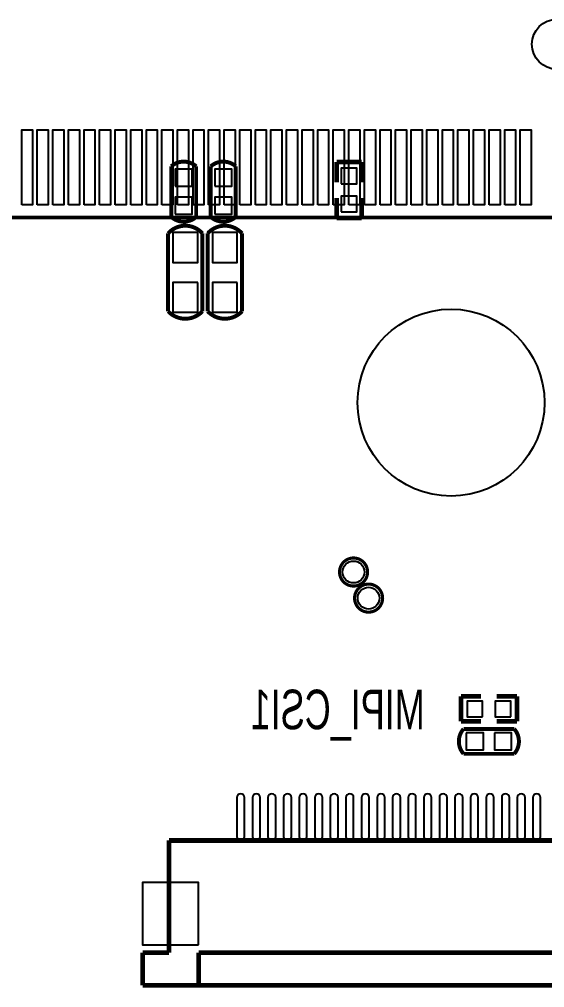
# Model space of a CAD drawing. Extents: x -118 to 7078, y 0 to 4366.
# Drawn here: x 4404 to 5067, y 1796 to 3019 of the extents above; entities that cross this region are included whole.
import ezdxf

# ---------------------------------------------------------------- set-up
doc = ezdxf.new("R2010")
doc.units = 0
doc.header["$MEASUREMENT"] = 0
for name, color, linetype in [('BG_SILKSCREEN_BOTTOM', 141, 'CONTINUOUS'), ('PG_SILKSCREEN_BOTTOM', 85, 'CONTINUOUS'), ('PG_SILKSCREEN_TOP', 85, 'CONTINUOUS'), ('PIN_BOTTOM', 5, 'CONTINUOUS'), ('PIN_TOP', 92, 'CONTINUOUS')]:
    doc.layers.add(name, color=color, linetype=linetype)

msp = doc.modelspace()

# ---------------------------------------------------------------- linework, layer by layer
at = {"layer": 'PG_SILKSCREEN_BOTTOM'}
for points in [[(4595.652, 2811.439, 5, 5, 0), (4595.652, 2833.6, 5, 5, -0.37791), (4627.148, 2833.6, 5, 5, 0)], [(4645.652, 2811.439, 5, 5, 0), (4645.652, 2833.6, 5, 5, -0.37791), (4677.148, 2833.6, 5, 5, 0)], [(4804.652, 2839.029, 5.909, 5.909, 0), (4804.652, 2813.439, 5.909, 5.909, 0)], [(4836.148, 2839.029, 5.909, 5.909, 0), (4804.652, 2839.029, 5.909, 5.909, 0)], [(4836.148, 2813.439, 5.909, 5.909, 0), (4836.148, 2839.029, 5.909, 5.909, 0)], [(4627.148, 2833.6, 5, 5, 0), (4627.148, 2811.439, 5, 5, 0)], [(4677.148, 2833.6, 5, 5, 0), (4677.148, 2811.439, 5, 5, 0)], [(4627.148, 2811.439, 5, 5, 0), (4627.148, 2769.6, 5, 5, -0.37791), (4595.652, 2769.6, 5, 5, 0)], [(4595.652, 2769.6, 5, 5, 0), (4595.652, 2811.439, 5, 5, 0)], [(4677.148, 2811.439, 5, 5, 0), (4677.148, 2769.6, 5, 5, -0.37791), (4645.652, 2769.6, 5, 5, 0)], [(4645.652, 2769.6, 5, 5, 0), (4645.652, 2811.439, 5, 5, 0)], [(4804.652, 2768.171, 5.909, 5.909, 0), (4804.652, 2793.761, 5.909, 5.909, 0)], [(4836.148, 2793.761, 5.909, 5.909, 0), (4836.148, 2768.171, 5.909, 5.909, 0)], [(4836.148, 2768.171, 5.909, 5.909, 0), (4804.652, 2768.171, 5.909, 5.909, 0)], [(4591.75, 2650.391, 5, 5, 0), (4591.75, 2748.809, 5, 5, -0.450474), (4635.05, 2748.809, 5, 5, 0)], [(4641.75, 2650.391, 5, 5, 0), (4641.75, 2748.809, 5, 5, -0.450474), (4685.05, 2748.809, 5, 5, 0)], [(4635.05, 2748.809, 5, 5, 0), (4635.05, 2650.391, 5, 5, 0)], [(4685.05, 2748.809, 5, 5, 0), (4685.05, 2650.391, 5, 5, 0)], [(4635.05, 2650.391, 5, 5, -0.432734), (4591.75, 2650.391, 5, 5, 0)], [(4685.05, 2650.391, 5, 5, -0.432734), (4641.75, 2650.391, 5, 5, 0)], [(4843.72, 2321, 3.941, 3.941, 1), (4808.28, 2321, 3.941, 3.941, 1), (4843.72, 2321, 3.941, 3.941, 0)], [(4862.72, 2288, 3.941, 3.941, 1), (4827.28, 2288, 3.941, 3.941, 1), (4862.72, 2288, 3.941, 3.941, 0)], [(4961.571, 2163.748, 5.909, 5.909, 0), (4961.571, 2132.252, 5.909, 5.909, 0)], [(4987.161, 2163.748, 5.909, 5.909, 0), (4961.571, 2163.748, 5.909, 5.909, 0)], [(5006.839, 2163.748, 5.909, 5.909, 0), (5032.429, 2163.748, 5.909, 5.909, 0)], [(5032.429, 2163.748, 5.909, 5.909, 0), (5032.429, 2132.252, 5.909, 5.909, 0)], [(4961.571, 2132.252, 5.909, 5.909, 0), (4987.161, 2132.252, 5.909, 5.909, 0)], [(5032.429, 2132.252, 5.909, 5.909, 0), (5006.839, 2132.252, 5.909, 5.909, 0)], [(5006.839, 2091.252, 5, 5, 0), (4965, 2091.252, 5, 5, -0.37791), (4965, 2122.748, 5, 5, 0)], [(4965, 2122.748, 5, 5, 0), (5006.839, 2122.748, 5, 5, 0)], [(5006.839, 2122.748, 5, 5, 0), (5029, 2122.748, 5, 5, -0.37791), (5029, 2091.252, 5, 5, 0)], [(5029, 2091.252, 5, 5, 0), (5006.839, 2091.252, 5, 5, 0)], [(4592.871, 1981.768, 6, 6, 0), (4592.871, 1840.04, 6, 6, 0)], [(5226.729, 1981.768, 6, 6, 0), (4592.871, 1981.768, 6, 6, 0)], [(4559.41, 1840.04, 6, 6, 0), (4559.41, 1798.859, 6, 6, 0)], [(4592.871, 1840.04, 6, 6, 0), (4559.41, 1840.04, 6, 6, 0)], [(4630.269, 1840.04, 6, 6, 0), (4630.269, 1798.866, 6, 6, 0)], [(5189.331, 1840.04, 6, 6, 0), (4630.269, 1840.04, 6, 6, 0)], [(4559.41, 1798.859, 6, 6, 0), (5260.19, 1798.859, 6, 6, 0)]]:
    msp.add_lwpolyline(points, format="xyseb", dxfattribs=at)
at = {"layer": 'PG_SILKSCREEN_TOP'}
msp.add_lwpolyline([(5278.849, 2768.931, 5, 5, 0), (1654.688, 2768.931, 5, 5, 0)], format="xyseb", dxfattribs=at)
at = {"layer": 'PIN_BOTTOM'}
for points in [[(4600.575, 2808.495), (4622.225, 2808.495), (4622.225, 2830.145), (4600.575, 2830.145)], [(4650.575, 2808.495), (4672.225, 2808.495), (4672.225, 2830.145), (4650.575, 2830.145)], [(4810.5595, 2811.4795), (4830.2405, 2811.4795), (4830.2405, 2831.1605), (4810.5595, 2831.1605)], [(4600.575, 2773.055), (4622.225, 2773.055), (4622.225, 2794.705), (4600.575, 2794.705)], [(4650.575, 2773.055), (4672.225, 2773.055), (4672.225, 2794.705), (4650.575, 2794.705)], [(4810.5595, 2776.0395), (4830.2405, 2776.0395), (4830.2405, 2795.7205), (4810.5595, 2795.7205)], [(4629.15, 2749.9995), (4597.65, 2749.9995), (4597.65, 2712.2005), (4629.15, 2712.2005)], [(4679.15, 2749.9995), (4647.65, 2749.9995), (4647.65, 2712.2005), (4679.15, 2712.2005)], [(4629.15, 2686.9995), (4597.65, 2686.9995), (4597.65, 2649.2005), (4629.15, 2649.2005)], [(4679.15, 2686.9995), (4647.65, 2686.9995), (4647.65, 2649.2005), (4679.15, 2649.2005)], [(4989.121, 2138.159), (4989.121, 2157.84), (4969.44, 2157.84), (4969.44, 2138.159)], [(5024.561, 2138.159), (5024.561, 2157.84), (5004.88, 2157.84), (5004.88, 2138.159)], [(4968.455, 2117.825), (4968.455, 2096.175), (4990.105, 2096.175), (4990.105, 2117.825)], [(5003.895, 2117.825), (5003.895, 2096.175), (5025.545, 2096.175), (5025.545, 2117.825)], [(4630.274, 1849.878), (4630.274, 1928.618), (4559.404, 1928.618), (4559.404, 1849.878)]]:
    msp.add_lwpolyline(points, close=True, dxfattribs=at)
for points in [[(4678.4985, 2035.909), (4678.4985, 1986.689, 1), (4688.3375, 1986.689), (4688.3375, 2035.909, 1)], [(4698.1915, 2035.909), (4698.1915, 1986.689, 1), (4708.0305, 1986.689), (4708.0305, 2035.909, 1)], [(4717.8685, 2035.909), (4717.8685, 1986.689, 1), (4727.7075, 1986.689), (4727.7075, 2035.909, 1)], [(4737.5615, 2035.909), (4737.5615, 1986.689, 1), (4747.4005, 1986.689), (4747.4005, 2035.909, 1)], [(4757.2385, 2035.909), (4757.2385, 1986.689, 1), (4767.0775, 1986.689), (4767.0775, 2035.909, 1)], [(4776.9315, 2035.909), (4776.9315, 1986.689, 1), (4786.7705, 1986.689), (4786.7705, 2035.909, 1)], [(4796.6085, 2035.909), (4796.6085, 1986.689, 1), (4806.4475, 1986.689), (4806.4475, 2035.909, 1)], [(4816.3015, 2035.909), (4816.3015, 1986.689, 1), (4826.1405, 1986.689), (4826.1405, 2035.909, 1)], [(4835.9785, 2035.909), (4835.9785, 1986.689, 1), (4845.8175, 1986.689), (4845.8175, 2035.909, 1)], [(4855.6715, 2035.909), (4855.6715, 1986.689, 1), (4865.5105, 1986.689), (4865.5105, 2035.909, 1)], [(4875.3495, 2035.909), (4875.3495, 1986.689, 1), (4885.1885, 1986.689), (4885.1885, 2035.909, 1)], [(4895.0415, 2035.909), (4895.0415, 1986.689, 1), (4904.8805, 1986.689), (4904.8805, 2035.909, 1)], [(4914.7195, 2035.909), (4914.7195, 1986.689, 1), (4924.5585, 1986.689), (4924.5585, 2035.909, 1)], [(4934.4115, 2035.909), (4934.4115, 1986.689, 1), (4944.2505, 1986.689), (4944.2505, 2035.909, 1)], [(4954.0895, 2035.909), (4954.0895, 1986.689, 1), (4963.9285, 1986.689), (4963.9285, 2035.909, 1)], [(4973.7825, 2035.909), (4973.7825, 1986.689, 1), (4983.6215, 1986.689), (4983.6215, 2035.909, 1)], [(4993.4595, 2035.909), (4993.4595, 1986.689, 1), (5003.2985, 1986.689), (5003.2985, 2035.909, 1)], [(5013.1525, 2035.909), (5013.1525, 1986.689, 1), (5022.9915, 1986.689), (5022.9915, 2035.909, 1)], [(5032.8295, 2035.909), (5032.8295, 1986.689, 1), (5042.6685, 1986.689), (5042.6685, 2035.909, 1)], [(5052.5225, 2035.909), (5052.5225, 1986.689, 1), (5062.3615, 1986.689), (5062.3615, 2035.909, 1)]]:
    msp.add_lwpolyline(points, format="xyb", close=True, dxfattribs=at)
for centre, radius in [((5082.908, 2987.789), 31.494), ((4949.168, 2535.041), 118.11), ((4826, 2321), 13.7795), ((4845, 2288), 13.7795)]:
    msp.add_circle(centre, radius, dxfattribs=at)
at = {"layer": 'PIN_TOP'}
for points in [[(4406.727, 2785.033), (4406.727, 2879.521), (4420.507, 2879.521), (4420.507, 2785.033)], [(4426.416, 2785.033), (4426.416, 2879.521), (4440.196, 2879.521), (4440.196, 2785.033)], [(4446.097, 2785.033), (4446.097, 2879.521), (4459.877, 2879.521), (4459.877, 2785.033)], [(4465.786, 2785.033), (4465.786, 2879.521), (4479.566, 2879.521), (4479.566, 2785.033)], [(4485.467, 2785.033), (4485.467, 2879.521), (4499.247, 2879.521), (4499.247, 2785.033)], [(4505.156, 2785.033), (4505.156, 2879.521), (4518.936, 2879.521), (4518.936, 2785.033)], [(4524.837, 2785.033), (4524.837, 2879.521), (4538.617, 2879.521), (4538.617, 2785.033)], [(4544.526, 2785.033), (4544.526, 2879.521), (4558.306, 2879.521), (4558.306, 2785.033)], [(4564.207, 2785.033), (4564.207, 2879.521), (4577.987, 2879.521), (4577.987, 2785.033)], [(4583.896, 2785.033), (4583.896, 2879.521), (4597.676, 2879.521), (4597.676, 2785.033)], [(4603.577, 2785.033), (4603.577, 2879.521), (4617.357, 2879.521), (4617.357, 2785.033)], [(4623.266, 2785.033), (4623.266, 2879.521), (4637.046, 2879.521), (4637.046, 2785.033)], [(4642.947, 2785.033), (4642.947, 2879.521), (4656.727, 2879.521), (4656.727, 2785.033)], [(4662.636, 2785.033), (4662.636, 2879.521), (4676.416, 2879.521), (4676.416, 2785.033)], [(4682.317, 2785.033), (4682.317, 2879.521), (4696.097, 2879.521), (4696.097, 2785.033)], [(4702.006, 2785.033), (4702.006, 2879.521), (4715.786, 2879.521), (4715.786, 2785.033)], [(4721.687, 2785.033), (4721.687, 2879.521), (4735.467, 2879.521), (4735.467, 2785.033)], [(4741.376, 2785.033), (4741.376, 2879.521), (4755.156, 2879.521), (4755.156, 2785.033)], [(4761.057, 2785.033), (4761.057, 2879.521), (4774.837, 2879.521), (4774.837, 2785.033)], [(4780.746, 2785.033), (4780.746, 2879.521), (4794.526, 2879.521), (4794.526, 2785.033)], [(4800.427, 2785.033), (4800.427, 2879.521), (4814.207, 2879.521), (4814.207, 2785.033)], [(4820.116, 2785.033), (4820.116, 2879.521), (4833.896, 2879.521), (4833.896, 2785.033)], [(4839.798, 2785.033), (4839.798, 2879.521), (4853.578, 2879.521), (4853.578, 2785.033)], [(4859.487, 2785.033), (4859.487, 2879.521), (4873.267, 2879.521), (4873.267, 2785.033)], [(4879.168, 2785.033), (4879.168, 2879.521), (4892.948, 2879.521), (4892.948, 2785.033)], [(4898.857, 2785.033), (4898.857, 2879.521), (4912.637, 2879.521), (4912.637, 2785.033)], [(4918.538, 2785.033), (4918.538, 2879.521), (4932.318, 2879.521), (4932.318, 2785.033)], [(4938.227, 2785.033), (4938.227, 2879.521), (4952.007, 2879.521), (4952.007, 2785.033)], [(4957.908, 2785.033), (4957.908, 2879.521), (4971.688, 2879.521), (4971.688, 2785.033)], [(4977.597, 2785.033), (4977.597, 2879.521), (4991.377, 2879.521), (4991.377, 2785.033)], [(4997.278, 2785.033), (4997.278, 2879.521), (5011.058, 2879.521), (5011.058, 2785.033)], [(5016.967, 2785.033), (5016.967, 2879.521), (5030.747, 2879.521), (5030.747, 2785.033)], [(5036.648, 2785.033), (5036.648, 2879.521), (5050.428, 2879.521), (5050.428, 2785.033)]]:
    msp.add_lwpolyline(points, close=True, dxfattribs=at)
for centre, radius in [((5082.908, 2987.789), 31.494), ((4949.168, 2535.041), 118.11)]:
    msp.add_circle(centre, radius, dxfattribs=at)

# ---------------------------------------------------------------- texts
at = {"layer": 'BG_SILKSCREEN_BOTTOM', "text_generation_flag": 2, "width": 0.68}
msp.add_text('MIPI_CSI1', height=50, dxfattribs=at).set_placement((4916, 2122.333))

doc.saveas('drawing.dxf')
